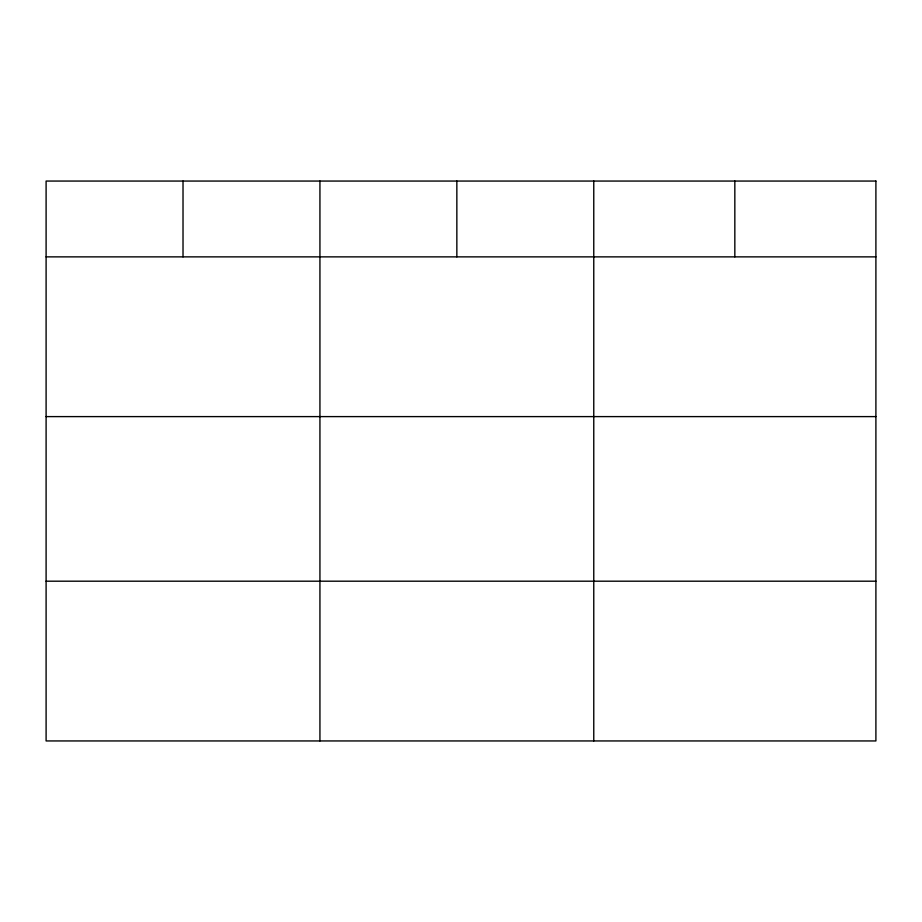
<?xml version="1.0" encoding="UTF-8"?>
<svg xmlns="http://www.w3.org/2000/svg" width="922" height="922" viewBox="0 0 922 922"><rect width="100%" height="100%" fill="white"/><g stroke="black" fill="none" stroke-linecap="round" stroke-linejoin="round"><path stroke-width="1.38" d="M46.1 256.869L875.9 256.869M46.1 416.606L875.9 416.606M46.1 581.194L875.9 581.194M734.834 181.058L734.834 256.869M593.768 181.058L593.768 740.942M456.851 181.058L456.851 256.869M319.934 181.058L319.934 740.942M183.017 181.058L183.017 256.869M875.9 181.058L46.1 181.058L46.1 740.942L875.9 740.942L875.9 181.058"/></g></svg>
